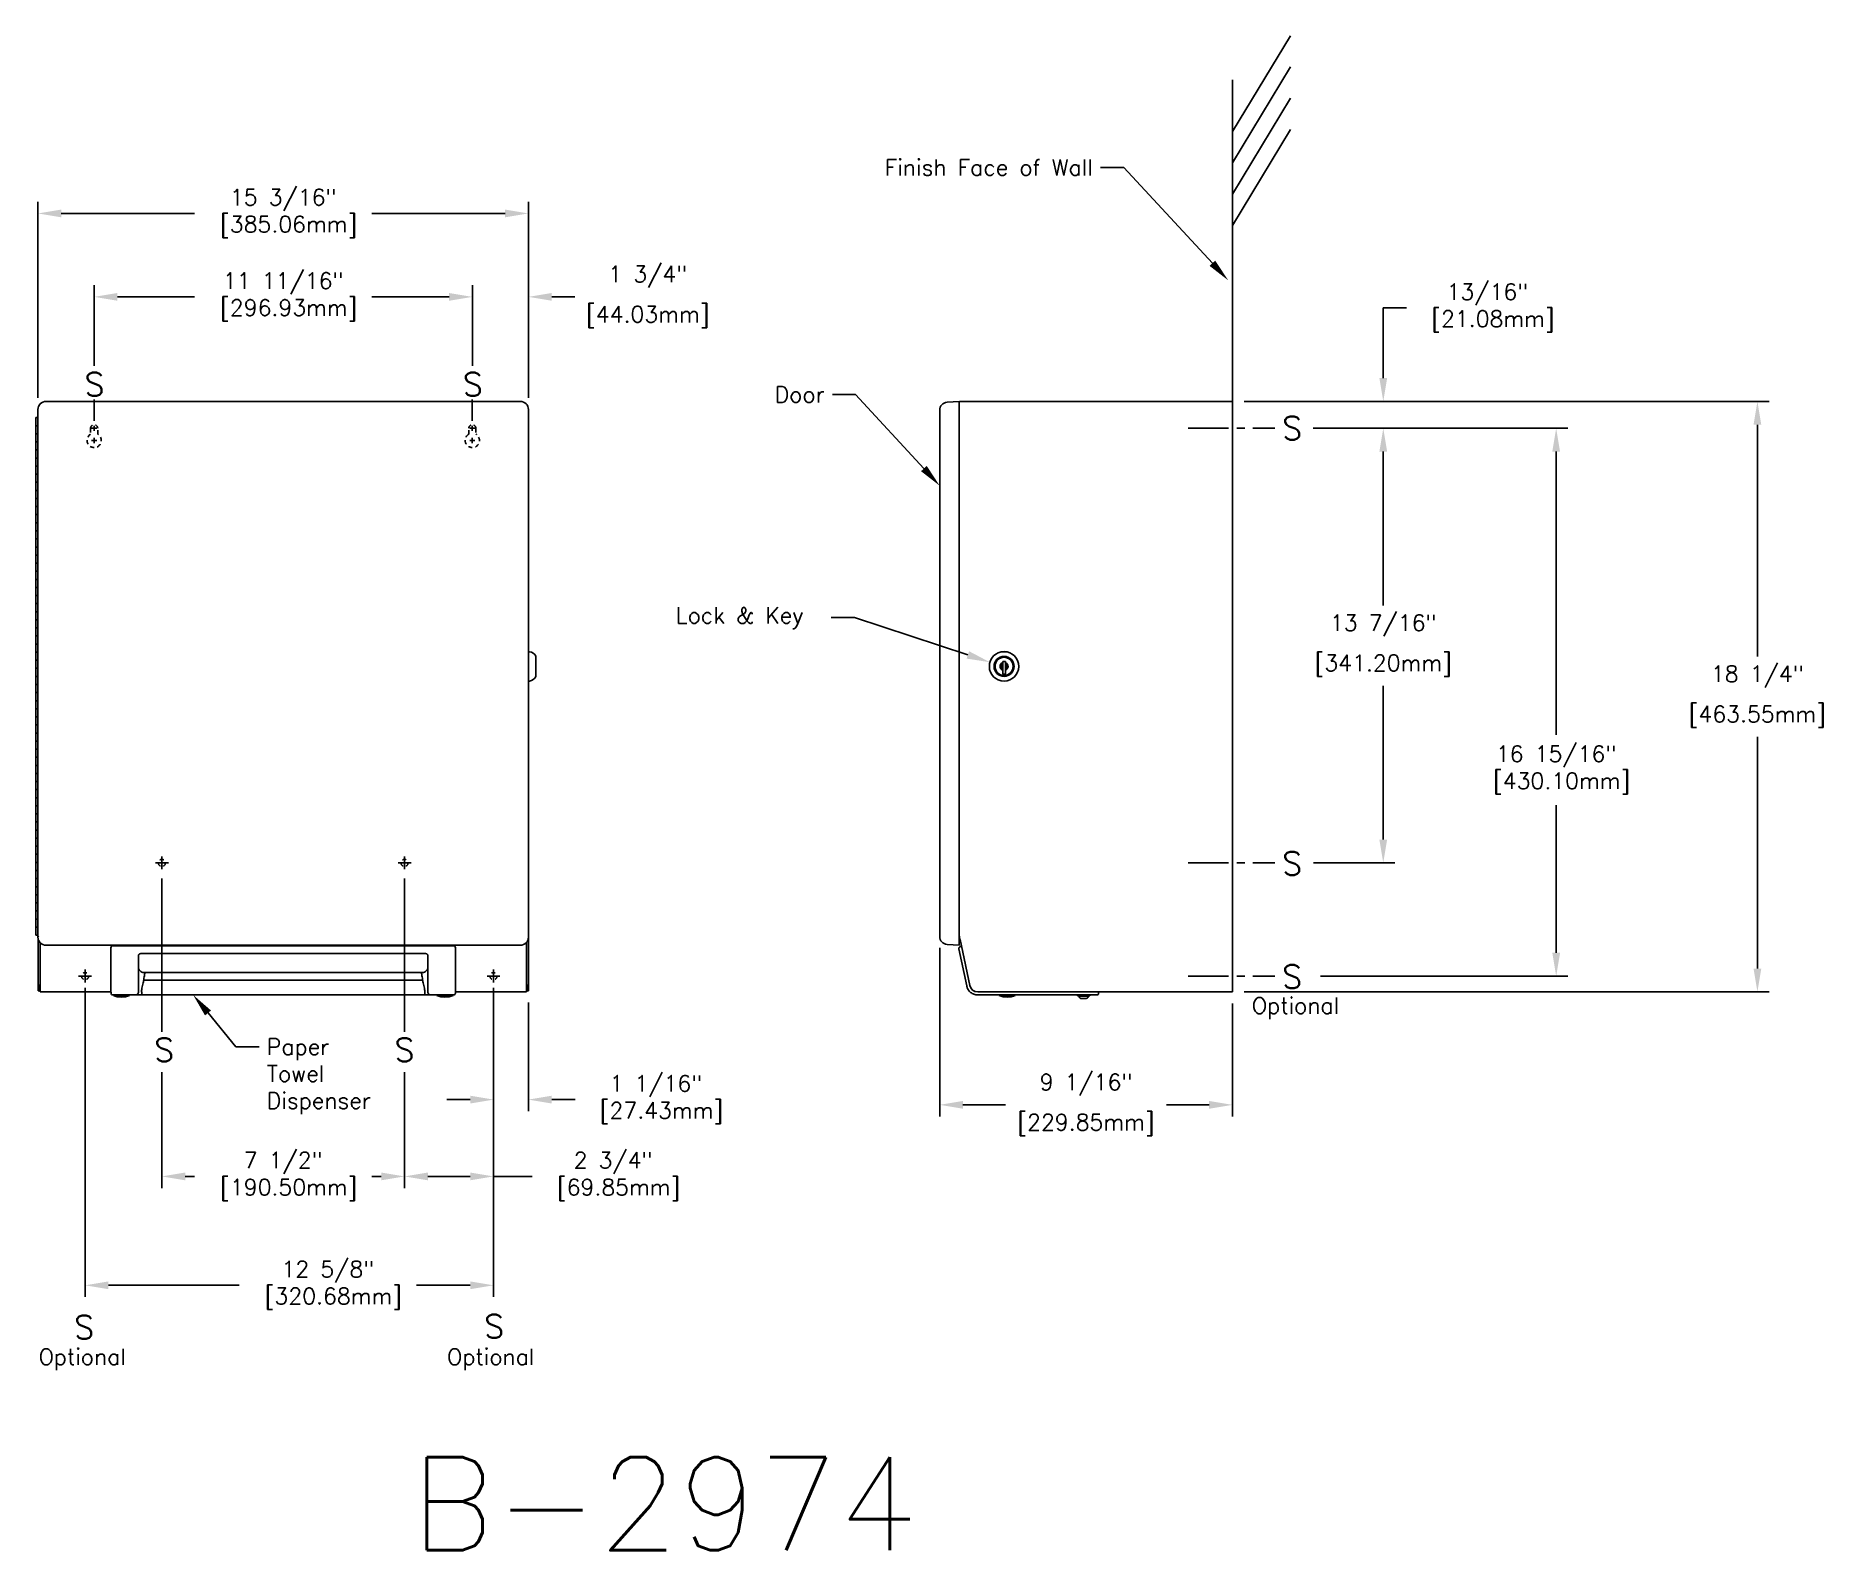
# Model space of a CAD drawing. Header units: inches. Extents: x 27.3 to 82.5, y 25.9 to 72.8.
import ezdxf

# ---------------------------------------------------------------- set-up
doc = ezdxf.new("R2010")
doc.units = ezdxf.units.IN
doc.header["$MEASUREMENT"] = 0
doc.header["$PDSIZE"] = -1
for name, pattern in [('CENTER', [2, 1.25, -0.25, 0.25, -0.25]), ('DOT2', [0.125, 0, -0.125]), ('HIDDEN2', [0.1875, 0.125, -0.0625])]:
    doc.linetypes.add(name, pattern=pattern)
doc.layers.add('Object', color=4, linetype='Continuous')
doc.layers.add('Object_Dim', color=1, linetype='Continuous')
doc.styles.get("Standard").update_dxf_attribs({"font": 'romans.shx'})
doc.dimstyles.get("Standard").update_dxf_attribs({"dimtxt": 0.18, "dimasz": 0.18, "dimexe": 0.18, "dimexo": 0.0625, "dimgap": 0.09, "dimtad": 0, "dimtih": 1, "dimtoh": 1, "dimdec": 4, "dimzin": 0, "dimdsep": 46, "dimtxsty": 'Standard', "dimcen": 0.09, "dimadec": 0, "dimazin": 0, "dimtfac": 1, "dimtdec": 4, "dimtofl": 0, "dimtmove": 0, "dimatfit": 3, "dimfxl": 1, "dimtolj": 1, "dimtzin": 0, "dimarcsym": 0})

# ---------------------------------------------------------------- blocks, each defined once
blk = doc.blocks.new('*D4')
at = {"color": 0, "lineweight": -2}
for p, q in [((68.909, 62.169), (68.909, 64.34)), ((68.909, 64.34), (69.629, 64.34)), ((64.606, 61.449), (69.269, 61.449)), ((66.741, 60.619), (69.269, 60.619)), ((68.909, 59.899), (68.909, 59.179))]:
    blk.add_line(p, q, dxfattribs=at)
at = {"color": 0}
for points in [[(68.789, 62.169), (69.029, 62.169), (68.909, 61.449)], [(68.789, 59.899), (69.029, 59.899), (68.909, 60.619)]]:
    blk.add_solid(points, dxfattribs=at)
at = {"layer": 'DEFPOINTS', "color": 0}
for p in [(64.246, 61.449), (66.381, 60.619), (68.909, 60.619)]:
    blk.add_point(p, dxfattribs=at)
at = {"color": 0, "insert": (72.13, 64.34), "char_height": 0.5, "attachment_point": 5}
blk.add_mtext('\\A1;13/16"\\P [21.08mm]', dxfattribs=at)
blk = doc.blocks.new('*D5')
at = {"color": 0}
for p, q in [((68.909, 59.899), (68.909, 55.145)), ((68.909, 47.906), (68.909, 52.661)), ((66.757, 47.186), (69.269, 47.186))]:
    blk.add_line(p, q, dxfattribs=at)
for points in [[(68.789, 59.899), (69.029, 59.899), (68.909, 60.619)], [(68.789, 47.906), (69.029, 47.906), (68.909, 47.186)]]:
    blk.add_solid(points, dxfattribs=at)
at = {"layer": 'DEFPOINTS', "color": 0}
for p in [(65.557, 60.619), (66.397, 47.186), (68.909, 47.186)]:
    blk.add_point(p, dxfattribs=at)
at = {"color": 0, "char_height": 0.5, "attachment_point": 5}
for s, insert in [('\\A1;13 7/16"', (68.909, 54.524)), ('\\A1;[341.20mm]', (68.909, 53.282))]:
    blk.add_mtext(s, dxfattribs=dict(at, insert=insert))
blk = doc.blocks.new('*D6')
at = {"color": 0}
for p, q in [((66.781, 60.619), (74.614, 60.619)), ((74.254, 59.899), (74.254, 51.141)), ((74.254, 44.406), (74.254, 48.971)), ((66.966, 43.686), (74.614, 43.686))]:
    blk.add_line(p, q, dxfattribs=at)
for points in [[(74.134, 59.899), (74.374, 59.899), (74.254, 60.619)], [(74.134, 44.406), (74.374, 44.406), (74.254, 43.686)]]:
    blk.add_solid(points, dxfattribs=at)
at = {"layer": 'DEFPOINTS', "color": 0}
for p in [(66.421, 60.619), (66.606, 43.686), (74.254, 43.686)]:
    blk.add_point(p, dxfattribs=at)
at = {"color": 0, "insert": (74.254, 50.056), "char_height": 0.5, "attachment_point": 5}
blk.add_mtext('\\A1;16 15/16"\\P [430.10mm]', dxfattribs=at)
blk = doc.blocks.new('*D7')
at = {"color": 0}
for p, q in [((55.197, 44.554), (55.197, 39.345)), ((64.246, 42.839), (64.246, 39.345)), ((55.917, 39.705), (57.232, 39.705)), ((63.526, 39.705), (62.212, 39.705))]:
    blk.add_line(p, q, dxfattribs=at)
for points in [[(55.917, 39.825), (55.917, 39.585), (55.197, 39.705)], [(63.526, 39.825), (63.526, 39.585), (64.246, 39.705)]]:
    blk.add_solid(points, dxfattribs=at)
at = {"layer": 'DEFPOINTS', "color": 0}
for p in [(55.197, 44.914), (64.246, 43.199), (64.246, 39.705)]:
    blk.add_point(p, dxfattribs=at)
at = {"color": 0, "char_height": 0.5, "attachment_point": 5}
for s, insert in [('\\A1;9 1/16"', (59.722, 40.326)), ('\\A1;[229.85mm]', (59.722, 39.084))]:
    blk.add_mtext(s, dxfattribs=dict(at, insert=insert))
blk = doc.blocks.new('*D8')
at = {"color": 0}
for p, q in [((64.606, 61.449), (80.834, 61.449)), ((80.474, 60.729), (80.474, 53.566)), ((80.474, 43.919), (80.474, 51.082)), ((64.606, 43.199), (80.834, 43.199))]:
    blk.add_line(p, q, dxfattribs=at)
for points in [[(80.354, 60.729), (80.594, 60.729), (80.474, 61.449)], [(80.354, 43.919), (80.594, 43.919), (80.474, 43.199)]]:
    blk.add_solid(points, dxfattribs=at)
at = {"layer": 'DEFPOINTS', "color": 0}
for p in [(64.246, 61.449), (64.246, 43.199), (80.474, 43.199)]:
    blk.add_point(p, dxfattribs=at)
at = {"color": 0, "char_height": 0.5, "attachment_point": 5}
for s, insert in [('\\A1;18 1/4"', (80.474, 52.945)), ('\\A1;[463.55mm]', (80.474, 51.703))]:
    blk.add_mtext(s, dxfattribs=dict(at, insert=insert))
blk = doc.blocks.new('*D9')
at = {"color": 0}
for p, q in [((27.324, 61.56), (27.324, 67.621)), ((42.484, 61.56), (42.484, 67.621)), ((28.044, 67.261), (32.164, 67.261)), ((41.764, 67.261), (37.644, 67.261))]:
    blk.add_line(p, q, dxfattribs=at)
for points in [[(28.044, 67.381), (28.044, 67.141), (27.324, 67.261)], [(41.764, 67.381), (41.764, 67.141), (42.484, 67.261)]]:
    blk.add_solid(points, dxfattribs=at)
at = {"layer": 'DEFPOINTS', "color": 0}
for p in [(42.484, 67.261), (27.324, 61.2), (42.484, 61.2)]:
    blk.add_point(p, dxfattribs=at)
at = {"color": 0, "insert": (34.904, 67.261), "char_height": 0.5, "attachment_point": 5}
blk.add_mtext('\\A1;15 3/16"\\P [385.06mm]', dxfattribs=at)
blk = doc.blocks.new('*D10')
at = {"color": 0}
for p, q in [((42.486, 42.869), (42.486, 39.507)), ((41.406, 40.933), (41.406, 39.507)), ((40.686, 39.867), (39.966, 39.867)), ((43.206, 39.867), (43.926, 39.867))]:
    blk.add_line(p, q, dxfattribs=at)
for points in [[(40.686, 39.987), (40.686, 39.747), (41.406, 39.867)], [(43.206, 39.987), (43.206, 39.747), (42.486, 39.867)]]:
    blk.add_solid(points, dxfattribs=at)
at = {"layer": 'DEFPOINTS', "color": 0}
for p in [(42.486, 43.229), (41.406, 41.293), (42.486, 39.867)]:
    blk.add_point(p, dxfattribs=at)
at = {"color": 0, "insert": (46.428, 39.867), "char_height": 0.5, "attachment_point": 5}
blk.add_mtext('\\A1;1 1/16"\\P [27.43mm]', dxfattribs=at)
blk = doc.blocks.new('*D11')
at = {"color": 0}
for p, q in [((31.156, 40.718), (31.156, 37.133)), ((38.656, 40.718), (38.656, 37.133)), ((31.876, 37.493), (32.166, 37.493)), ((37.936, 37.493), (37.646, 37.493))]:
    blk.add_line(p, q, dxfattribs=at)
for points in [[(31.876, 37.613), (31.876, 37.373), (31.156, 37.493)], [(37.936, 37.613), (37.936, 37.373), (38.656, 37.493)]]:
    blk.add_solid(points, dxfattribs=at)
at = {"layer": 'DEFPOINTS', "color": 0}
for p in [(31.156, 41.078), (38.656, 41.078), (38.656, 37.493)]:
    blk.add_point(p, dxfattribs=at)
at = {"color": 0, "insert": (34.906, 37.493), "char_height": 0.5, "attachment_point": 5}
blk.add_mtext('\\A1;7 1/2"\\P [190.50mm]', dxfattribs=at)
blk = doc.blocks.new('*D12')
at = {"color": 0}
for p, q in [((28.781, 43.326), (28.781, 33.767)), ((41.406, 43.326), (41.406, 33.767)), ((29.501, 34.127), (33.546, 34.127)), ((40.686, 34.127), (39.026, 34.127))]:
    blk.add_line(p, q, dxfattribs=at)
for points in [[(29.501, 34.247), (29.501, 34.007), (28.781, 34.127)], [(40.686, 34.247), (40.686, 34.007), (41.406, 34.127)]]:
    blk.add_solid(points, dxfattribs=at)
at = {"layer": 'DEFPOINTS', "color": 0}
for p in [(28.781, 43.686), (41.406, 43.686), (28.781, 34.127)]:
    blk.add_point(p, dxfattribs=at)
at = {"color": 0, "insert": (36.286, 34.127), "char_height": 0.5, "attachment_point": 5}
blk.add_mtext('\\A1;12 5/8"\\P [320.68mm]', dxfattribs=at)
blk = doc.blocks.new('*D13')
at = {"color": 0}
for p, q in [((41.406, 43.326), (41.406, 37.133)), ((38.656, 40.718), (38.656, 37.133)), ((39.376, 37.493), (40.686, 37.493)), ((41.406, 37.493), (42.601, 37.493))]:
    blk.add_line(p, q, dxfattribs=at)
for points in [[(39.376, 37.613), (39.376, 37.373), (38.656, 37.493)], [(40.686, 37.613), (40.686, 37.373), (41.406, 37.493)]]:
    blk.add_solid(points, dxfattribs=at)
at = {"layer": 'DEFPOINTS', "color": 0}
for p in [(41.406, 43.686), (38.656, 41.078), (38.656, 37.493)]:
    blk.add_point(p, dxfattribs=at)
at = {"color": 0, "insert": (45.103, 37.493), "char_height": 0.5, "attachment_point": 5}
blk.add_mtext('\\A1;2 3/4"\\P [69.85mm]', dxfattribs=at)
blk = doc.blocks.new('*D14')
at = {"color": 0}
for p, q in [((29.061, 62.553), (29.061, 65.042)), ((29.781, 64.682), (32.166, 64.682)), ((40.031, 64.682), (37.646, 64.682)), ((40.751, 62.553), (40.751, 65.042))]:
    blk.add_line(p, q, dxfattribs=at)
for points in [[(29.781, 64.802), (29.781, 64.562), (29.061, 64.682)], [(40.031, 64.802), (40.031, 64.562), (40.751, 64.682)]]:
    blk.add_solid(points, dxfattribs=at)
at = {"layer": 'DEFPOINTS', "color": 0}
for p in [(40.751, 64.682), (29.061, 62.193), (40.751, 62.193)]:
    blk.add_point(p, dxfattribs=at)
at = {"color": 0, "insert": (34.906, 64.682), "char_height": 0.5, "attachment_point": 5}
blk.add_mtext('\\A1;11 11/16"\\P [296.93mm]', dxfattribs=at)
blk = doc.blocks.new('*D15')
at = {"color": 0}
for p, q in [((40.031, 64.682), (39.311, 64.682)), ((42.484, 61.56), (42.484, 65.042)), ((43.204, 64.682), (43.924, 64.682))]:
    blk.add_line(p, q, dxfattribs=at)
for points in [[(40.031, 64.802), (40.031, 64.562), (40.751, 64.682)], [(43.204, 64.802), (43.204, 64.562), (42.484, 64.682)]]:
    blk.add_solid(points, dxfattribs=at)
at = {"layer": 'DEFPOINTS', "color": 0}
for p in [(42.484, 64.682), (42.484, 61.2), (40.751, 60.619)]:
    blk.add_point(p, dxfattribs=at)
at = {"color": 0, "char_height": 0.5, "attachment_point": 5}
for s, insert in [('\\A1;1 3/4"', (46.176, 65.303)), ('\\A1;[44.03mm]', (46.176, 64.061))]:
    blk.add_mtext(s, dxfattribs=dict(at, insert=insert))

msp = doc.modelspace()

# ---------------------------------------------------------------- linework, layer by layer
for p, q in [((64.24639, 61.44938), (64.24639, 71.38966)), ((60.89123, 68.68209), (60.17123, 68.68209)), ((63.6265, 65.72231), (60.89123, 68.68209)), ((29.0607, 60.84858), (29.0607, 61.51314)), ((40.7507, 60.84858), (40.7507, 61.51314)), ((52.59936, 61.66396), (51.87936, 61.66396)), ((54.70925, 59.37415), (52.59936, 61.66396)), ((28.9807, 60.61938), (29.1407, 60.61938)), ((28.9807, 60.24438), (29.1407, 60.24438)), ((29.0607, 60.53938), (29.0607, 60.69938)), ((29.0607, 60.16438), (29.0607, 60.32438)), ((40.6707, 60.61938), (40.8307, 60.61938)), ((40.6707, 60.24438), (40.8307, 60.24438)), ((40.7507, 60.53938), (40.7507, 60.69938)), ((40.7507, 60.16438), (40.7507, 60.32438)), ((52.56724, 54.77344), (51.84724, 54.77344)), ((56.06715, 53.61417), (52.56724, 54.77344)), ((30.9557, 47.18613), (31.3557, 47.18613)), ((31.1557, 46.98613), (31.1557, 47.38613)), ((38.4557, 47.18613), (38.8557, 47.18613)), ((38.6557, 46.98613), (38.6557, 47.38613)), ((31.1557, 46.70372), (31.1557, 41.95962)), ((38.6557, 46.70372), (38.6557, 41.95962)), ((28.5807, 43.68613), (28.9807, 43.68613)), ((28.7807, 43.48613), (28.7807, 43.88613)), ((41.2057, 43.68613), (41.6057, 43.68613)), ((41.4057, 43.48613), (41.4057, 43.88613)), ((32.58076, 42.54503), (33.43909, 41.50214)), ((33.43909, 41.50214), (34.15909, 41.50214))]:
    msp.add_line(p, q)
at = {"color": 7, "linetype": 'Continuous'}
for p, q in [((27.57347, 61.44938), (42.23469, 61.44938)), ((42.2357, 61.44938), (42.23469, 61.44938)), ((64.24639, 61.44938), (55.83714, 61.44938)), ((64.24639, 61.19938), (64.24639, 61.44938)), ((27.2557, 60.94938), (27.32408, 60.94938)), ((27.32408, 61.19999), (27.32408, 44.88877)), ((42.48408, 61.19999), (42.48408, 44.88877)), ((64.24639, 43.19938), (64.24639, 61.19938)), ((27.32408, 60.69938), (27.2557, 60.69938)), ((27.2557, 60.69938), (27.32408, 60.69938)), ((27.2557, 60.44938), (27.32408, 60.44938)), ((27.32408, 60.44938), (27.2557, 60.44938)), ((27.32408, 60.19938), (27.2557, 60.19938)), ((27.2557, 60.19938), (27.32408, 60.19938)), ((27.2557, 59.94938), (27.32408, 59.94938)), ((27.32408, 59.94938), (27.2557, 59.94938)), ((27.32408, 59.69938), (27.2557, 59.69938)), ((27.2557, 59.69938), (27.32408, 59.69938)), ((27.2557, 59.44938), (27.32408, 59.44938)), ((27.32408, 59.44938), (27.2557, 59.44938)), ((27.32408, 59.19938), (27.2557, 59.19938)), ((27.2557, 59.19938), (27.32408, 59.19938)), ((27.2557, 58.94938), (27.32408, 58.94938)), ((27.32408, 58.94938), (27.2557, 58.94938)), ((27.32408, 58.69938), (27.2557, 58.69938)), ((27.2557, 58.69938), (27.32408, 58.69938)), ((27.2557, 58.44938), (27.32408, 58.44938)), ((27.32408, 58.44938), (27.2557, 58.44938)), ((27.32408, 58.19938), (27.2557, 58.19938)), ((27.2557, 58.19938), (27.32408, 58.19938)), ((27.2557, 57.94938), (27.32408, 57.94938)), ((27.32408, 57.94938), (27.2557, 57.94938)), ((27.32408, 57.69938), (27.2557, 57.69938)), ((27.2557, 57.69938), (27.32408, 57.69938)), ((27.2557, 57.44938), (27.32408, 57.44938)), ((27.32408, 57.44938), (27.2557, 57.44938)), ((27.32408, 57.19938), (27.2557, 57.19938)), ((27.2557, 57.19938), (27.32408, 57.19938)), ((27.2557, 56.94938), (27.32408, 56.94938)), ((27.32408, 56.94938), (27.2557, 56.94938)), ((27.32408, 56.69938), (27.2557, 56.69938)), ((27.2557, 56.69938), (27.32408, 56.69938)), ((27.2557, 56.44938), (27.32408, 56.44938)), ((27.32408, 56.44938), (27.2557, 56.44938)), ((27.32408, 56.19938), (27.2557, 56.19938)), ((27.2557, 56.19938), (27.32408, 56.19938)), ((27.2557, 55.94938), (27.32408, 55.94938)), ((27.32408, 55.94938), (27.2557, 55.94938)), ((27.32408, 55.69938), (27.2557, 55.69938)), ((27.2557, 55.69938), (27.32408, 55.69938)), ((27.2557, 55.44938), (27.32408, 55.44938)), ((27.32408, 55.44938), (27.2557, 55.44938)), ((27.32408, 55.19938), (27.2557, 55.19938)), ((27.2557, 55.19938), (27.32408, 55.19938)), ((27.2557, 54.94938), (27.32408, 54.94938)), ((27.32408, 54.94938), (27.2557, 54.94938)), ((27.32408, 54.69938), (27.2557, 54.69938)), ((27.2557, 54.69938), (27.32408, 54.69938)), ((27.2557, 54.44938), (27.32408, 54.44938)), ((27.32408, 54.44938), (27.2557, 54.44938)), ((27.32408, 54.19938), (27.2557, 54.19938)), ((27.2557, 54.19938), (27.32408, 54.19938)), ((27.2557, 53.94938), (27.32408, 53.94938)), ((27.32408, 53.94938), (27.2557, 53.94938)), ((27.32408, 53.69938), (27.2557, 53.69938)), ((27.2557, 53.69938), (27.32408, 53.69938)), ((27.2557, 53.44938), (27.32408, 53.44938)), ((27.32408, 53.44938), (27.2557, 53.44938)), ((27.32408, 53.19938), (27.2557, 53.19938)), ((27.2557, 53.19938), (27.32408, 53.19938)), ((42.7157, 53.57438), (42.7157, 53.25938)), ((42.7157, 53.25938), (42.7157, 52.94438)), ((27.2557, 52.94938), (27.32408, 52.94938)), ((27.32408, 52.94938), (27.2557, 52.94938)), ((27.32408, 52.69938), (27.2557, 52.69938)), ((27.2557, 52.69938), (27.32408, 52.69938)), ((27.2557, 52.44938), (27.32408, 52.44938)), ((27.32408, 52.44938), (27.2557, 52.44938)), ((27.32408, 52.19938), (27.2557, 52.19938)), ((27.2557, 52.19938), (27.32408, 52.19938)), ((27.2557, 51.94938), (27.32408, 51.94938)), ((27.32408, 51.94938), (27.2557, 51.94938)), ((27.32408, 51.69938), (27.2557, 51.69938)), ((27.2557, 51.69938), (27.32408, 51.69938)), ((27.2557, 51.44938), (27.32408, 51.44938)), ((27.32408, 51.44938), (27.2557, 51.44938)), ((27.32408, 51.19938), (27.2557, 51.19938)), ((27.2557, 51.19938), (27.32408, 51.19938)), ((27.2557, 50.94938), (27.32408, 50.94938)), ((27.32408, 50.94938), (27.2557, 50.94938)), ((27.32408, 50.69938), (27.2557, 50.69938)), ((27.2557, 50.69938), (27.32408, 50.69938)), ((27.2557, 50.44938), (27.32408, 50.44938)), ((27.32408, 50.44938), (27.2557, 50.44938)), ((27.32408, 50.19938), (27.2557, 50.19938)), ((27.2557, 50.19938), (27.32408, 50.19938)), ((27.2557, 49.94938), (27.32408, 49.94938)), ((27.32408, 49.94938), (27.2557, 49.94938)), ((27.32408, 49.69938), (27.2557, 49.69938)), ((27.2557, 49.69938), (27.32408, 49.69938)), ((27.2557, 49.44938), (27.32408, 49.44938)), ((27.32408, 49.44938), (27.2557, 49.44938)), ((27.32408, 49.19938), (27.2557, 49.19938)), ((27.2557, 49.19938), (27.32408, 49.19938)), ((27.2557, 48.94938), (27.32408, 48.94938)), ((27.32408, 48.94938), (27.2557, 48.94938)), ((27.32408, 48.69938), (27.2557, 48.69938)), ((27.2557, 48.69938), (27.32408, 48.69938)), ((27.2557, 48.44938), (27.32408, 48.44938)), ((27.32408, 48.44938), (27.2557, 48.44938)), ((27.32408, 48.19938), (27.2557, 48.19938)), ((27.2557, 48.19938), (27.32408, 48.19938)), ((27.2557, 47.94938), (27.32408, 47.94938)), ((27.32408, 47.94938), (27.2557, 47.94938)), ((27.32408, 47.69938), (27.2557, 47.69938)), ((27.2557, 47.69938), (27.32408, 47.69938)), ((27.2557, 47.44938), (27.32408, 47.44938)), ((27.32408, 47.44938), (27.2557, 47.44938)), ((27.32408, 47.19938), (27.2557, 47.19938)), ((27.2557, 47.19938), (27.32408, 47.19938)), ((27.2557, 46.94938), (27.32408, 46.94938)), ((27.32408, 46.94938), (27.2557, 46.94938)), ((27.32408, 46.69938), (27.2557, 46.69938)), ((27.2557, 46.69938), (27.32408, 46.69938)), ((27.2557, 46.44938), (27.32408, 46.44938)), ((27.32408, 46.44938), (27.2557, 46.44938)), ((27.32408, 46.19938), (27.2557, 46.19938)), ((27.2557, 46.19938), (27.32408, 46.19938)), ((27.2557, 45.94938), (27.32408, 45.94938)), ((27.32408, 45.94938), (27.2557, 45.94938)), ((27.32408, 45.69938), (27.2557, 45.69938)), ((27.2557, 45.69938), (27.32408, 45.69938)), ((27.2557, 45.44938), (27.32408, 45.44938)), ((27.32408, 45.44938), (27.2557, 45.44938)), ((27.32408, 45.19938), (27.2557, 45.19938)), ((27.2557, 45.19938), (27.32408, 45.19938)), ((27.32408, 44.94938), (27.2557, 44.94938)), ((27.3257, 44.86028), (27.3257, 44.80557)), ((27.3257, 43.41611), (27.3257, 44.80557)), ((42.48406, 44.88563), (42.4857, 44.88563)), ((42.4857, 44.91688), (42.48408, 44.91688)), ((42.4857, 44.88563), (42.4857, 44.91688)), ((42.4857, 44.88563), (42.4857, 43.41611)), ((27.39008, 44.71961), (27.39008, 43.3974)), ((27.57347, 44.63938), (42.23469, 44.63938)), ((42.42133, 43.3974), (42.42133, 44.7232)), ((27.3257, 43.40364), (27.3257, 43.41611)), ((27.3257, 43.40364), (27.3557, 43.40364)), ((27.3257, 43.22938), (27.3257, 43.40364)), ((27.3557, 43.22938), (27.3257, 43.22938)), ((27.3557, 43.40364), (27.3557, 43.40531)), ((27.3557, 43.40364), (27.3557, 43.22938)), ((27.3557, 43.28938), (27.3857, 43.28938)), ((27.39008, 43.40364), (27.3857, 43.40364)), ((27.3857, 43.28938), (27.39008, 43.29375)), ((27.3857, 43.25938), (27.39008, 43.25938)), ((27.3857, 43.22938), (27.39008, 43.22938)), ((27.39008, 43.3974), (27.39008, 43.19938)), ((29.57929, 43.19938), (27.39008, 43.19938)), ((42.42133, 43.19938), (40.22929, 43.19938)), ((42.4257, 43.40364), (42.42133, 43.40364)), ((42.42133, 43.19938), (42.42133, 43.3974)), ((42.42133, 43.29375), (42.4257, 43.28938)), ((42.42133, 43.25938), (42.4257, 43.25938)), ((42.42133, 43.22938), (42.4257, 43.22938)), ((42.4257, 43.28938), (42.4557, 43.28938)), ((42.4557, 43.40531), (42.4557, 43.40364)), ((42.4557, 43.40364), (42.4857, 43.40364)), ((42.4557, 43.22938), (42.4557, 43.40364)), ((42.4857, 43.22938), (42.4557, 43.22938)), ((42.4857, 43.41611), (42.4857, 43.40364)), ((42.4857, 43.40364), (42.4857, 43.22938))]:
    msp.add_line(p, q, dxfattribs=at)
at = {"color": 7, "linetype": 'HIDDEN2'}
for p, q in [((28.9507, 60.61938), (28.9507, 60.4349)), ((28.9507, 60.61938), (28.9507, 60.4349)), ((29.1707, 60.4349), (29.1707, 60.61938)), ((29.1707, 60.4349), (29.1707, 60.61938)), ((40.6407, 60.4349), (40.6407, 60.61938)), ((40.6407, 60.4349), (40.6407, 60.61938)), ((40.8607, 60.61938), (40.8607, 60.4349)), ((40.8607, 60.61938), (40.8607, 60.4349))]:
    msp.add_line(p, q, dxfattribs=at)
at = {"linetype": 'CENTER'}
for p, q in [((62.87734, 60.61938), (65.55736, 60.61938)), ((62.87734, 47.18613), (65.55736, 47.18613)), ((62.87734, 43.68613), (65.55736, 43.68613))]:
    msp.add_line(p, q, dxfattribs=at)
at = {"color": 7, "linetype": 'DOT2'}
for p, q in [((27.32408, 44.88877), (27.34977, 44.91446)), ((27.3857, 43.28938), (27.3857, 43.40364)), ((27.3857, 43.25938), (27.3857, 43.22938)), ((42.4257, 43.40364), (42.4257, 43.28938)), ((42.4257, 43.25938), (42.4257, 43.22938))]:
    msp.add_line(p, q, dxfattribs=at)
at = {"color": 7, "linetype": 'HIDDEN2', "flags": 128}
for points in [[(28.9507, 60.61938), (28.9507, 60.61938)], [(28.9507, 60.4349), (28.9507, 60.4349)], [(29.1707, 60.61938), (29.1707, 60.61938)], [(29.1707, 60.4349), (29.1707, 60.4349)], [(40.6407, 60.61938), (40.6407, 60.61938)], [(40.6407, 60.4349), (40.6407, 60.4349)], [(40.8607, 60.61938), (40.8607, 60.61938)], [(40.8607, 60.4349), (40.8607, 60.4349)]]:
    msp.add_lwpolyline(points, dxfattribs=at)
at = {"color": 7, "linetype": 'HIDDEN2'}
for centre in [(31.1557, 47.18613), (31.1557, 47.18613), (38.6557, 47.18613), (38.6557, 47.18613), (28.7807, 43.68613), (41.4057, 43.68613)]:
    msp.add_circle(centre, 0.11, dxfattribs=at)
for centre, radius, start, end in [((29.0607, 60.24438), 0.22, 120, 60), ((29.0607, 60.24438), 0.22, 120, 60), ((29.0607, 60.61938), 0.11, 0, 180), ((29.0607, 60.61938), 0.11, 0, 180), ((40.7507, 60.24438), 0.22, 120, 60), ((40.7507, 60.24438), 0.22, 120, 60), ((40.7507, 60.61938), 0.11, 0, 180), ((40.7507, 60.61938), 0.11, 0, 180)]:
    msp.add_arc(centre, radius, start, end, dxfattribs=at)
at = {"color": 7, "linetype": 'Continuous'}
for centre, radius, start, end in [((42.5157, 53.68438), 0.03, 83.421709, 180), ((42.4905, 53.46583), 0.25, 25.7348, 83.421709), ((42.5157, 52.83438), 0.03, 180, 276.578291), ((42.4905, 53.05293), 0.25, 276.578291, 334.2652), ((27.35203, 43.44216), 0.03704, 224.697346, 275.693634), ((27.38493, 43.65984), 0.25621, 263.449551, 270.172793), ((27.3857, 43.28938), 0.03, 180, 270), ((27.3857, 43.28938), 0.06, 240, 270), ((42.42648, 43.65984), 0.25621, 269.827207, 276.550449), ((42.4257, 43.28938), 0.03, 270, 0), ((42.4257, 43.28938), 0.06, 270, 300), ((42.45938, 43.44216), 0.03704, 264.306366, 315.302654)]:
    msp.add_arc(centre, radius, start, end, dxfattribs=at)
for centre, major_axis in [((27.57469, 61.19877), (0.17764, -0.17764)), ((42.23347, 61.19877), (-0.17764, -0.17764)), ((27.57469, 44.88999), (0.17764, 0.17764)), ((42.23347, 44.88999), (-0.17764, 0.17764))]:
    msp.add_ellipse(centre, major_axis=major_axis, ratio=0.99514582, start_param=2.35862748, end_param=3.92455782, dxfattribs=at)
for points, degree in [([(27.2557, 60.94938), (27.2557, 60.69938)], 1), ([(27.2557, 60.69938), (27.2557, 60.44938)], 1), ([(27.2557, 60.44938), (27.2557, 60.19938)], 1), ([(27.2557, 60.19938), (27.2557, 59.94938)], 1), ([(27.2557, 59.94938), (27.2557, 59.69938)], 1), ([(27.2557, 59.69938), (27.2557, 59.44938)], 1), ([(27.2557, 59.44938), (27.2557, 59.19938)], 1), ([(27.2557, 59.19938), (27.2557, 58.94938)], 1), ([(27.2557, 58.94938), (27.2557, 58.69938)], 1), ([(27.2557, 58.69938), (27.2557, 58.44938)], 1), ([(27.2557, 58.44938), (27.2557, 58.19938)], 1), ([(27.2557, 58.19938), (27.2557, 57.94938)], 1), ([(27.2557, 57.94938), (27.2557, 57.69938)], 1), ([(27.2557, 57.69938), (27.2557, 57.44938)], 1), ([(27.2557, 57.44938), (27.2557, 57.19938)], 1), ([(27.2557, 57.19938), (27.2557, 56.94938)], 1), ([(27.2557, 56.94938), (27.2557, 56.69938)], 1), ([(27.2557, 56.69938), (27.2557, 56.44938)], 1), ([(27.2557, 56.44938), (27.2557, 56.19938)], 1), ([(27.2557, 56.19938), (27.2557, 55.94938)], 1), ([(27.2557, 55.94938), (27.2557, 55.69938)], 1), ([(27.2557, 55.69938), (27.2557, 55.44938)], 1), ([(27.2557, 55.44938), (27.2557, 55.19938)], 1), ([(27.2557, 55.19938), (27.2557, 54.94938)], 1), ([(27.2557, 54.94938), (27.2557, 54.69938)], 1), ([(27.2557, 54.69938), (27.2557, 54.44938)], 1), ([(27.2557, 54.44938), (27.2557, 54.19938)], 1), ([(27.2557, 54.19938), (27.2557, 53.94938)], 1), ([(27.2557, 53.94938), (27.2557, 53.69938)], 1), ([(27.2557, 53.69938), (27.2557, 53.44938)], 1), ([(27.2557, 53.44938), (27.2557, 53.19938)], 1), ([(27.2557, 53.19938), (27.2557, 52.94938)], 1), ([(27.2557, 52.94938), (27.2557, 52.69938)], 1), ([(27.2557, 52.69938), (27.2557, 52.44938)], 1), ([(27.2557, 52.44938), (27.2557, 52.19938)], 1), ([(27.2557, 52.19938), (27.2557, 51.94938)], 1), ([(27.2557, 51.94938), (27.2557, 51.69938)], 1), ([(27.2557, 51.69938), (27.2557, 51.44938)], 1), ([(27.2557, 51.44938), (27.2557, 51.19938)], 1), ([(27.2557, 51.19938), (27.2557, 50.94938)], 1), ([(27.2557, 50.94938), (27.2557, 50.69938)], 1), ([(27.2557, 50.69938), (27.2557, 50.44938)], 1), ([(27.2557, 50.44938), (27.2557, 50.19938)], 1), ([(27.2557, 50.19938), (27.2557, 49.94938)], 1), ([(27.2557, 49.94938), (27.2557, 49.69938)], 1), ([(27.2557, 49.69938), (27.2557, 49.44938)], 1), ([(27.2557, 49.44938), (27.2557, 49.19938)], 1), ([(27.2557, 49.19938), (27.2557, 48.94938)], 1), ([(27.2557, 48.94938), (27.2557, 48.69938)], 1), ([(27.2557, 48.69938), (27.2557, 48.44938)], 1), ([(27.2557, 48.44938), (27.2557, 48.19938)], 1), ([(27.2557, 48.19938), (27.2557, 47.94938)], 1), ([(27.2557, 47.94938), (27.2557, 47.69938)], 1), ([(27.2557, 47.69938), (27.2557, 47.44938)], 1), ([(27.2557, 47.44938), (27.2557, 47.19938)], 1), ([(27.2557, 47.19938), (27.2557, 46.94938)], 1), ([(27.2557, 46.94938), (27.2557, 46.69938)], 1), ([(27.2557, 46.69938), (27.2557, 46.44938)], 1), ([(27.2557, 46.44938), (27.2557, 46.19938)], 1), ([(27.2557, 46.19938), (27.2557, 45.94938)], 1), ([(27.2557, 45.94938), (27.2557, 45.69938)], 1), ([(27.2557, 45.69938), (27.2557, 45.44938)], 1), ([(27.2557, 45.44938), (27.2557, 45.19938)], 1), ([(27.2557, 45.19938), (27.2557, 44.94938)], 1), ([(27.3257, 44.80557), (27.3257, 44.79393), (27.32596, 44.78229), (27.32646, 44.77066)], 3)]:
    msp.add_open_spline(points, degree=degree, dxfattribs=at)
msp.add_open_spline([(27.32646, 44.77066), (27.3269, 44.76449), (27.32763, 44.75917), (27.32966, 44.75253), (27.3305, 44.75054), (27.33205, 44.7479), (27.33262, 44.74707), (27.33356, 44.74593), (27.33389, 44.74556), (27.3344, 44.74503), (27.33458, 44.74486), (27.33485, 44.7446), (27.33494, 44.74452), (27.33507, 44.7444), (27.33512, 44.74435), (27.33519, 44.74429), (27.33521, 44.74427), (27.33526, 44.74423), (27.33527, 44.74422), (27.34002, 44.74011), (27.34599, 44.73817), (27.3581, 44.73855), (27.36419, 44.74057), (27.37002, 44.74437)], degree=3, knots=[0, 0, 0, 0, 0.25, 0.25, 0.375, 0.375, 0.4375, 0.4375, 0.46875, 0.46875, 0.484375, 0.484375, 0.4921875, 0.4921875, 0.49609375, 0.49609375, 0.498046875, 0.498046875, 0.5, 0.5, 0.75, 0.75, 0.982227886, 0.982227886, 0.982227886, 0.982227886], dxfattribs=at)
for points in [[(63.71463, 65.80376), (63.53837, 65.64087), (64.11517, 65.19354)], [(54.7975, 59.45547), (54.621, 59.29284), (55.19714, 58.84466)], [(56.02942, 53.50025), (56.10488, 53.72808), (56.75064, 53.38778)], [(32.4881, 42.46877), (32.67341, 42.62129), (32.12321, 43.10095)]]:
    msp.add_solid(points)
at = {"layer": 'Object', "color": 7, "linetype": 'Continuous'}
for p, q in [((55.4297, 61.42368), (55.79714, 61.44938)), ((55.79714, 61.44938), (55.79714, 61.19999)), ((60.15139, 61.44938), (55.83714, 61.44938)), ((55.19714, 44.91446), (55.19714, 61.17429)), ((55.79714, 61.19999), (55.79714, 44.88877)), ((57.22814, 53.40938), (57.14614, 53.40938)), ((57.14614, 53.40938), (57.14614, 53.3753)), ((57.14614, 53.3753), (57.14614, 53.33671)), ((57.14614, 53.33671), (57.14614, 53.18204)), ((57.14614, 53.18204), (57.14614, 53.14346)), ((57.14614, 53.14346), (57.14614, 53.01938)), ((57.22814, 53.3753), (57.22814, 53.40938)), ((57.22814, 53.33671), (57.22814, 53.3753)), ((57.22814, 53.18204), (57.22814, 53.33671)), ((57.22814, 53.14346), (57.22814, 53.18204)), ((57.22814, 53.01938), (57.22814, 53.14346)), ((57.14614, 53.01938), (57.22814, 53.01938)), ((55.79714, 44.88877), (55.79714, 44.63938)), ((55.80933, 44.89892), (55.80551, 44.91688)), ((55.81089, 44.8916), (55.80933, 44.89892)), ((55.82411, 44.82938), (55.81089, 44.8916)), ((55.82632, 44.81901), (55.82411, 44.82938)), ((56.12849, 43.3974), (55.82632, 44.81901)), ((29.5807, 44.56175), (29.5807, 43.19938)), ((29.63932, 44.62424), (40.16883, 44.62424)), ((30.4313, 43.19841), (30.43291, 44.31438)), ((30.49207, 44.37872), (39.31609, 44.37872)), ((39.37686, 43.19841), (39.37524, 44.31438)), ((40.22745, 44.56175), (40.22745, 43.19938)), ((55.79714, 44.63938), (55.4297, 44.66507)), ((56.03218, 43.38161), (55.78933, 44.52411)), ((55.81285, 44.5845), (55.86867, 44.62424)), ((55.86867, 44.62424), (55.83241, 44.59842)), ((56.12945, 43.3974), (55.86867, 44.62424)), ((39.18469, 43.7915), (30.62672, 43.7915)), ((29.58183, 43.163), (29.5807, 43.19938)), ((29.641, 43.10095), (30.32963, 43.10095)), ((39.27907, 43.10095), (30.53234, 43.10095)), ((39.21635, 43.56123), (30.59505, 43.56123)), ((40.16715, 43.10095), (39.47852, 43.10095)), ((40.22633, 43.163), (40.22745, 43.19938)), ((64.24639, 43.19938), (56.37398, 43.19938)), ((60.04949, 43.10095), (56.37877, 43.10095)), ((59.45749, 43.09444), (59.45749, 43.09896)), ((59.49071, 43.09896), (59.45749, 43.09896)), ((59.48698, 43.08447), (59.49122, 43.10095)), ((59.50118, 43.10095), (59.49577, 43.07994)), ((59.52489, 43.07735), (59.53045, 43.09896)), ((59.53925, 43.09444), (59.53045, 43.09896)), ((59.53045, 43.09896), (59.57058, 43.09896)), ((59.57058, 43.09896), (59.57938, 43.09444)), ((59.61044, 43.08447), (59.61644, 43.10095)), ((59.63052, 43.10095), (59.62288, 43.07994)), ((59.66406, 43.07735), (59.67192, 43.09896)), ((59.68436, 43.09444), (59.67192, 43.09896)), ((59.71542, 43.08447), (59.71966, 43.10095)), ((59.75555, 43.08447), (59.75979, 43.10095)), ((59.76975, 43.10095), (59.76435, 43.07994)), ((59.79346, 43.07735), (59.79903, 43.09896)), ((59.80782, 43.09444), (59.79903, 43.09896)), ((59.83731, 43.08447), (59.83731, 43.10095)), ((59.83746, 43.07795), (59.83746, 43.10095)), ((60.10855, 43.19938), (60.10855, 43.16001)), ((30.15429, 43.08095), (29.65429, 43.08095)), ((39.65387, 43.08095), (40.15387, 43.08095)), ((57.5354, 43.08095), (57.0354, 43.08095)), ((59.4569, 43.07795), (59.45749, 43.07795)), ((59.48954, 43.09444), (59.45749, 43.09444)), ((59.45749, 43.09444), (59.45749, 43.07282)), ((59.49414, 43.07282), (59.45749, 43.07282)), ((59.48698, 43.08447), (59.49577, 43.07994)), ((59.4914, 43.06295), (59.8034, 43.06295)), ((59.50251, 43.07795), (59.52372, 43.07795)), ((59.53369, 43.07282), (59.52489, 43.07735)), ((59.53925, 43.09444), (59.53369, 43.07282)), ((59.5596, 43.07282), (59.53369, 43.07282)), ((59.57938, 43.09444), (59.53925, 43.09444)), ((59.62705, 43.07795), (59.56118, 43.07795)), ((59.5654, 42.99095), (59.7294, 42.99095)), ((59.57938, 43.09444), (59.57514, 43.07795)), ((59.61044, 43.08447), (59.62288, 43.07994)), ((59.6324, 43.07795), (59.6624, 43.07795)), ((59.6765, 43.07282), (59.66406, 43.07735)), ((59.68436, 43.09444), (59.6765, 43.07282)), ((59.74795, 43.07795), (59.67836, 43.07795)), ((59.71542, 43.08447), (59.75555, 43.08447)), ((59.72422, 43.07994), (59.71542, 43.08447)), ((59.72422, 43.07994), (59.76435, 43.07994)), ((59.77233, 43.07795), (59.74795, 43.07795)), ((59.75555, 43.08447), (59.76435, 43.07994)), ((59.76886, 43.07735), (59.79346, 43.07735)), ((59.77108, 43.07795), (59.79229, 43.07795)), ((59.77635, 43.07282), (59.80226, 43.07282)), ((59.78056, 43.07795), (59.78056, 43.07994)), ((59.80226, 43.07282), (59.79346, 43.07735)), ((59.80782, 43.09444), (59.80226, 43.07282)), ((59.8034, 43.07282), (59.83731, 43.07282)), ((59.80342, 43.07735), (59.83731, 43.07735)), ((59.83731, 43.07795), (59.80358, 43.07795)), ((59.80409, 43.07994), (59.83731, 43.07994)), ((59.80526, 43.08447), (59.83731, 43.08447)), ((59.83731, 43.08447), (59.83731, 43.07994)), ((59.83731, 43.07994), (59.83731, 43.07795)), ((59.83731, 43.07795), (59.83746, 43.07795)), ((59.83731, 43.07735), (59.83731, 43.07795)), ((59.83731, 43.07282), (59.83731, 43.07735)), ((59.83746, 43.07795), (59.8379, 43.07795))]:
    msp.add_line(p, q, dxfattribs=at)
at = {"layer": 'Object', "color": 7, "linetype": 'Continuous', "flags": 128}
for points in [[(29.58183, 43.163), (29.58191, 43.16033), (29.58196, 43.15872), (29.58197, 43.15819)], [(40.22633, 43.163), (40.22625, 43.16033), (40.2262, 43.15872), (40.22618, 43.15819)]]:
    msp.add_lwpolyline(points, dxfattribs=at)
at = {"layer": 'Object', "color": 7, "linetype": 'Continuous'}
for radius in [0.455, 0.4548, 0.31, 0.28]:
    msp.add_circle((57.18714, 53.25938), radius, dxfattribs=at)
for centre, radius, start, end in [((55.44714, 61.17429), 0.25, 94, 180), ((55.83714, 61.40938), 0.04, 138.590371, 179.98974), ((55.83714, 61.40938), 0.04, 90, 138.590367), ((57.18714, 53.25938), 0.12296, 109.478581, 250.521419), ((57.18714, 53.25938), 0.08753, 117.930787, 242.069213), ((57.18714, 53.25938), 0.12296, 289.478581, 70.521419), ((57.18714, 53.25938), 0.08753, 297.930787, 62.069213), ((55.44714, 44.91446), 0.25, 180, 266), ((55.8471, 44.53639), 0.05906, 125.446186, 192), ((30.63864, 43.98414), 0.21501, 196.379144, 204.137435), ((39.16952, 43.98414), 0.21501, 335.862565, 343.620856), ((29.641, 43.16001), 0.05906, 181.768125, 270), ((40.16715, 43.16001), 0.05906, 270, 358.231875), ((56.37877, 43.45528), 0.35433, 192, 195.21101), ((56.37303, 43.44938), 0.25, 192, 270), ((56.37398, 43.44938), 0.25, 192, 270), ((56.37877, 43.45528), 0.35433, 259.641874, 270), ((60.04949, 43.16001), 0.05906, 270, 0), ((29.90429, 43.795), 0.75654, 250.703909, 270), ((29.90429, 43.795), 0.75654, 270, 289.296091), ((39.90387, 43.795), 0.75654, 250.703909, 270), ((39.90387, 43.795), 0.75654, 270, 289.296091), ((57.2854, 43.795), 0.75654, 250.703909, 289.296091), ((59.6474, 43.14926), 0.17828, 208.953156, 242.616493), ((59.52244, 43.07268), 0.00527, 62.314695, 89.678239), ((59.66064, 43.06795), 0.01, 70, 90), ((59.6474, 43.14926), 0.17828, 297.383507, 331.046844), ((59.79102, 43.07268), 0.00527, 62.322392, 89.673805)]:
    msp.add_arc(centre, radius, start, end, dxfattribs=at)
msp.add_ellipse((29.63977, 44.56127), major_axis=(-0.00368, 0.06287), ratio=0.93768406, start_param=6.22834181, end_param=7.79162475, dxfattribs=at)
at = {"layer": 'Object', "color": 7, "linetype": 'Continuous', "extrusion": (0, 0, -1)}
msp.add_ellipse((40.16839, 44.56127), major_axis=(0.00368, 0.06287), ratio=0.93768406, start_param=6.22834181, end_param=7.79162475, dxfattribs=at)
at = {"layer": 'Object', "color": 7, "linetype": 'Continuous'}
for points, knots in [([(30.43291, 44.31438), (30.43291, 44.31913), (30.43291, 44.33239), (30.44136, 44.35135), (30.45643, 44.36812), (30.47424, 44.37822), (30.48654, 44.37856), (30.49207, 44.37872)], [0, 0, 0, 0, 0.14519106, 0.40447709, 0.63993925, 0.8382914, 1, 1, 1, 1]), ([(39.37524, 44.31438), (39.37524, 44.31913), (39.37524, 44.33239), (39.3668, 44.35135), (39.35172, 44.36812), (39.33391, 44.37822), (39.32161, 44.37856), (39.31609, 44.37872)], [0, 0, 0, 0, 0.14519106, 0.40447709, 0.63993925, 0.8382914, 1, 1, 1, 1]), ([(30.62672, 43.7915), (30.60458, 43.79328), (30.56029, 43.79683), (30.50164, 43.82467), (30.46208, 43.8599), (30.44777, 43.88633), (30.44242, 43.89621)], [0, 0, 0, 0, 0.27802239, 0.556046, 0.83403789, 1, 1, 1, 1]), ([(30.5951, 43.56123), (30.59599, 43.58275), (30.59779, 43.62592), (30.6182, 43.70222), (30.62349, 43.75767), (30.62672, 43.7915)], [0, 0, 0, 0, 0.27920806, 0.56031054, 1, 1, 1, 1]), ([(39.18143, 43.7915), (39.20358, 43.79328), (39.24786, 43.79683), (39.30651, 43.82467), (39.34607, 43.8599), (39.36038, 43.88633), (39.36573, 43.89621)], [0, 0, 0, 0, 0.27802239, 0.556046, 0.83403789, 1, 1, 1, 1]), ([(39.21305, 43.56123), (39.21216, 43.58275), (39.21037, 43.62592), (39.18995, 43.70222), (39.18466, 43.75767), (39.18143, 43.7915)], [0, 0, 0, 0, 0.27920806, 0.56031054, 1, 1, 1, 1]), ([(30.32963, 43.10095), (30.33, 43.10095), (30.33061, 43.10095), (30.33146, 43.10095), (30.33217, 43.10095), (30.33265, 43.10095), (30.33289, 43.10095)], [0, 0, 0, 0, 0.34000077, 0.56000053, 0.78000026, 1, 1, 1, 1]), ([(30.4313, 43.19841), (30.42988, 43.18611), (30.42769, 43.1672), (30.41534, 43.14452), (30.40264, 43.12893), (30.38693, 43.11638), (30.36413, 43.10425), (30.3452, 43.10225), (30.33289, 43.10095)], [0, 0, 0, 0, 0.23959187, 0.36844964, 0.50000074, 0.63155336, 0.76040664, 1, 1, 1, 1]), ([(30.33289, 43.10095), (30.33746, 43.10095), (30.34762, 43.10095), (30.41348, 43.10095), (30.48105, 43.10095), (30.52001, 43.10095), (30.53021, 43.10095)], [0, 0, 0, 0, 0.26352439, 0.58629242, 0.89166032, 1, 1, 1, 1]), ([(30.53234, 43.10095), (30.53183, 43.10356), (30.53085, 43.10858), (30.52986, 43.14689), (30.52979, 43.20251), (30.52892, 43.27481), (30.54509, 43.35628), (30.56673, 43.43546), (30.58804, 43.50814), (30.5927, 43.54352), (30.59504, 43.56123)], [0, 0, 0, 0, 0.12878099, 0.24751383, 0.37114881, 0.49480867, 0.61969163, 0.75563888, 0.87762447, 1, 1, 1, 1]), ([(39.27581, 43.10095), (39.27632, 43.10356), (39.2773, 43.10858), (39.27829, 43.14689), (39.27836, 43.20251), (39.27923, 43.27481), (39.26306, 43.35628), (39.24142, 43.43546), (39.22011, 43.50814), (39.21545, 43.54352), (39.21311, 43.56123)], [0, 0, 0, 0, 0.12878099, 0.24751383, 0.37114881, 0.49480867, 0.61969163, 0.75563888, 0.87762447, 1, 1, 1, 1]), ([(39.47527, 43.10095), (39.4707, 43.10095), (39.46053, 43.10095), (39.39467, 43.10095), (39.3271, 43.10095), (39.28814, 43.10095), (39.27794, 43.10095)], [0, 0, 0, 0, 0.26352439, 0.58629242, 0.89166032, 1, 1, 1, 1]), ([(39.37686, 43.19841), (39.37828, 43.18611), (39.38046, 43.1672), (39.39281, 43.14452), (39.40552, 43.12893), (39.42123, 43.11638), (39.44403, 43.10425), (39.46296, 43.10225), (39.47527, 43.10095)], [0, 0, 0, 0, 0.23959187, 0.36844964, 0.50000074, 0.63155336, 0.76040664, 1, 1, 1, 1]), ([(39.47852, 43.10095), (39.47815, 43.10095), (39.47754, 43.10095), (39.4767, 43.10095), (39.47598, 43.10095), (39.4755, 43.10095), (39.47527, 43.10095)], [0, 0, 0, 0, 0.34000077, 0.56000053, 0.78000026, 1, 1, 1, 1]), ([(56.31506, 43.10673), (56.27655, 43.11774), (56.19953, 43.13977), (56.1065, 43.21895), (56.05643, 43.299), (56.04077, 43.34962), (56.03685, 43.36232)], [0, 0, 0, 0, 0.29986889, 0.59973906, 0.89961819, 1, 1, 1, 1]), ([(56.37877, 43.10095), (56.4044, 43.10095), (56.44663, 43.10095), (56.50545, 43.10095), (56.55522, 43.10095), (56.5884, 43.10095), (56.60499, 43.10095)], [0, 0, 0, 0, 0.34000077, 0.56000053, 0.78000026, 1, 1, 1, 1]), ([(56.60499, 43.10095), (56.63844, 43.10095), (56.71289, 43.10095), (56.80926, 43.10095), (56.87327, 43.10095), (56.90842, 43.10095), (56.91763, 43.10095)], [0, 0, 0, 0, 0.26352439, 0.58629242, 0.89166032, 1, 1, 1, 1])]:
    msp.add_open_spline(points, degree=3, knots=knots, dxfattribs=at)
for points in [[(29.65429, 43.10095), (29.65429, 43.08095)], [(30.15429, 43.08095), (30.15429, 43.10095)], [(30.53021, 43.10095), (30.53126, 43.10095)], [(30.53126, 43.10095), (30.53234, 43.10095)], [(39.27689, 43.10095), (39.27581, 43.10095)], [(39.27794, 43.10095), (39.27689, 43.10095)], [(39.65387, 43.08095), (39.65387, 43.10095)], [(40.15387, 43.10095), (40.15387, 43.08095)], [(57.0354, 43.10095), (57.0354, 43.08095)], [(57.5354, 43.08095), (57.5354, 43.10095)], [(59.50251, 43.10095), (59.50251, 43.07795)], [(59.53045, 43.09896), (59.52372, 43.10091)], [(59.52372, 43.10091), (59.52372, 43.07795)], [(59.56385, 43.10091), (59.57058, 43.09896)], [(59.6324, 43.10095), (59.6324, 43.07795)], [(59.6624, 43.10091), (59.6624, 43.07795)], [(59.67192, 43.09896), (59.6624, 43.10091)], [(59.77108, 43.10095), (59.77108, 43.07795)], [(59.79229, 43.10091), (59.79229, 43.07795)], [(59.79903, 43.09896), (59.79229, 43.10091)], [(59.8379, 43.07795), (59.8379, 43.10095)], [(59.4569, 43.0921), (59.4569, 43.07795)], [(59.4914, 43.07282), (59.4914, 43.06295)], [(59.49577, 43.07994), (59.50251, 43.078)], [(59.62288, 43.07994), (59.6324, 43.078)], [(59.73095, 43.078), (59.72422, 43.07994)], [(59.7322, 43.07795), (59.73095, 43.07795)], [(59.76435, 43.07994), (59.77108, 43.078)], [(59.8034, 43.06295), (59.8034, 43.07726)]]:
    msp.add_open_spline(points, degree=1, dxfattribs=at)
at = {"layer": 'Object_Dim', "color": 7, "linetype": 'Continuous'}
for p, q in [((64.24639, 69.78933), (66.04147, 72.75396)), ((64.24639, 68.82398), (66.04147, 71.78862)), ((64.24639, 67.85864), (66.04147, 70.82327)), ((64.24639, 66.89329), (66.04147, 69.85793))]:
    msp.add_line(p, q, dxfattribs=at)

# ---------------------------------------------------------------- texts
at = {"char_height": 0.5}
for s, insert, attachment_point in [('\\A1;Finish Face of Wall', (59.93123, 68.93209), 3), ('\\A1;Door', (51.63936, 61.91396), 3), ('\\A1;Lock & Key', (47.04149, 55.08735), 1), ('\\A1;Optional', (64.84728, 43.0236), 1), ('\\A1;Paper\\PTowel\\PDispenser', (34.39909, 41.75214), 1), ('\\A1;Optional', (27.34375, 32.16646), 1), ('\\A1;Optional', (39.96875, 32.16646), 1)]:
    msp.add_mtext(s, dxfattribs=dict(at, insert=insert, attachment_point=attachment_point))
at = {"layer": 'Object_Dim', "color": 7, "linetype": 'Continuous'}
for s, insert, char_height, attachment_point in [('S', (29.07294, 61.98185), 0.72, 5), ('S', (40.76294, 61.98185), 0.72, 5), ('S', (66.08839, 60.62687), 0.72, 5), ('S', (66.08839, 47.16871), 0.72, 5), ('S', (66.08839, 43.66871), 0.72, 5), ('S', (31.22281, 41.4101), 0.72, 5), ('S', (38.65204, 41.4101), 0.72, 5), ('S', (28.75074, 32.83331), 0.72, 5), ('S', (41.42112, 32.86183), 0.72, 5), ('\\A1;B-2974', (38.84644, 28.81658), 2.88, 1)]:
    msp.add_mtext(s, dxfattribs=dict(at, insert=insert, char_height=char_height, attachment_point=attachment_point))

# ---------------------------------------------------------------- dimensions: what is measured, and where the dimension line sits
for base, p1, p2, picture, middle in [((42.48408, 67.26072), (27.32408, 61.19999), (42.48408, 61.19999), '*D9', (34.90408, 67.26072)), ((40.7507, 64.68208), (29.0607, 62.19341), (40.7507, 62.19341), '*D14', (34.9057, 64.68208)), ((28.7807, 34.12714), (41.4057, 43.68613), (28.7807, 43.68613), '*D12', (36.28639, 34.12714)), ((38.6557, 37.4932), (41.4057, 43.68613), (38.6557, 41.07751), '*D13', (45.10254, 37.4932)), ((42.4857, 39.86725), (41.4057, 41.29251), (42.4857, 43.22938), '*D10', (46.42761, 39.86725)), ((38.6557, 37.4932), (31.1557, 41.07751), (38.6557, 41.07751), '*D11', (34.9057, 37.4932))]:
    dim = msp.add_linear_dim(base=base, p1=p1, p2=p2, dimstyle='Standard', override={"dimscale": 4, "dimtxt": 0.125, "dimexe": 0.09, "dimexo": 0.09, "dimgap": 0.06, "dimzin": 1, "dimlunit": 5, "dimpost": '"\\X', "dimcen": 0.05, "dimfrac": 2, "dimtzin": 1})
    dim.commit()
    dim.dimension.update_dxf_attribs({"geometry": picture, "text_midpoint": middle, "dimtype": 160})
for base, p1, p2, override, picture, middle in [((42.48408, 64.68208), (40.7507, 60.61938), (42.48408, 61.19999), {"dimscale": 4, "dimtxt": 0.125, "dimexe": 0.09, "dimexo": 0.09, "dimgap": 0.06, "dimzin": 1, "dimlunit": 5, "dimpost": '"\\X', "dimcen": 0.05, "dimse1": 1, "dimfrac": 2, "dimtzin": 1}, '*D15', (46.17598, 64.68208)), ((64.246393, 39.704655), (55.197142, 44.914463), (64.246393, 43.199378), {"dimscale": 4, "dimtxt": 0.125, "dimexe": 0.09, "dimexo": 0.09, "dimgap": 0.06, "dimzin": 1, "dimlunit": 5, "dimpost": '"\\X', "dimcen": 0.05, "dimfrac": 2, "dimtzin": 1}, '*D7', (59.721768, 39.704655))]:
    dim = msp.add_linear_dim(base=base, p1=p1, p2=p2, dimstyle='Standard', override=override)
    dim.commit()
    dim.dimension.update_dxf_attribs({"geometry": picture, "text_midpoint": middle})
for base, p1, p2, picture, middle in [((68.90855, 60.61938), (64.24639, 61.44938), (66.38097, 60.61938), '*D4', (72.13045, 64.33976)), ((74.2543292237, 43.6861281107), (66.4205259589, 60.6193781107), (66.6057673444, 43.6861281107), '*D6', (74.2543292237, 50.0561413485))]:
    dim = msp.add_linear_dim(base=base, p1=p1, p2=p2, angle=90, dimstyle='Standard', override={"dimscale": 4, "dimtxt": 0.125, "dimexe": 0.09, "dimexo": 0.09, "dimgap": 0.06, "dimzin": 1, "dimlunit": 5, "dimpost": '"\\X', "dimcen": 0.05, "dimfrac": 2, "dimtzin": 1})
    dim.commit()
    dim.dimension.update_dxf_attribs({"geometry": picture, "text_midpoint": middle, "dimtype": 160})
for base, p1, p2, override, picture, middle in [((80.47351, 43.19938), (64.24639, 61.44938), (64.24639, 43.19938), {"dimscale": 4, "dimtxt": 0.125, "dimexe": 0.09, "dimexo": 0.09, "dimgap": 0.06, "dimzin": 1, "dimlunit": 5, "dimpost": '"\\X', "dimcen": 0.05, "dimfrac": 2, "dimtzin": 1}, '*D8', (80.47351, 52.32438)), ((68.9085475303, 47.1861281107), (65.5573604077, 60.6193781107), (66.3968906216, 47.1861281107), {"dimscale": 4, "dimtxt": 0.125, "dimexe": 0.09, "dimexo": 0.09, "dimgap": 0.06, "dimzin": 1, "dimlunit": 5, "dimpost": '"\\X', "dimcen": 0.05, "dimse1": 1, "dimfrac": 2, "dimtzin": 1}, '*D5', (68.9085475303, 53.9027531107))]:
    dim = msp.add_linear_dim(base=base, p1=p1, p2=p2, angle=90, dimstyle='Standard', override=override)
    dim.commit()
    dim.dimension.update_dxf_attribs({"geometry": picture, "text_midpoint": middle})

doc.saveas('drawing.dxf')
